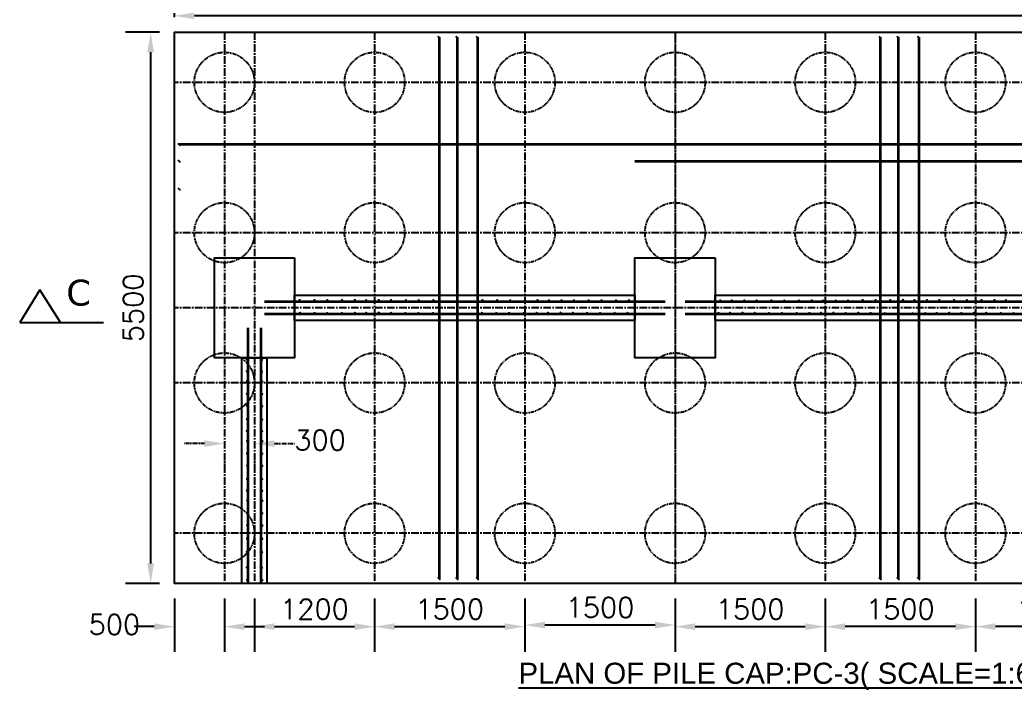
# Model space of a CAD drawing. Header units: millimetres. Extents: x 6239764 to 13047540, y 367704 to 979893.
# Drawn here: x 6505281 to 6515219, y 394492 to 401180 of the extents above; entities that cross this region are included whole.
import ezdxf

# ---------------------------------------------------------------- set-up
doc = ezdxf.new("R2010")
doc.units = ezdxf.units.MM
doc.header["$LTSCALE"] = 300
for name, pattern in [('CENTERX2', [4, 2.5, -0.5, 0.5, -0.5]), ('G', [2, 1.25, -0.25, 0.25, -0.25]), ('K', [2.5, 1.25, -0.25, 0.25, -0.25, 0.25, -0.25])]:
    doc.linetypes.add(name, pattern=pattern)
for name, color, linetype in [('05', 1, 'G'), ('07', 6, 'K'), ('BOU', 12, 'Continuous'), ('DIM', 4, 'Continuous'), ('TEXT', 7, 'Continuous')]:
    doc.layers.add(name, color=color, linetype=linetype)
doc.layers.add('ROD', color=10, linetype='Continuous', lineweight=35)
doc.styles.add('1-100', font='romans.shx', dxfattribs={"height": 200})
doc.styles.add('1-37.5', font='arial.ttf')
doc.styles.add('ver', font='verdana.ttf')
doc.dimstyles.new('1-100', dxfattribs={"dimtxt": 210, "dimasz": 200, "dimexe": 250, "dimexo": 150, "dimgap": 75, "dimtad": 1, "dimdec": 0, "dimzin": 3, "dimdsep": 46, "dimtxsty": '1-100', "dimcen": 0.09, "dimclrd": 161, "dimclre": 161, "dimclrt": 161, "dimadec": 0, "dimazin": 0, "dimtfac": 1, "dimtdec": 0, "dimtofl": 0, "dimtmove": 2, "dimatfit": 3, "dimfxl": 1, "dimtolj": 1, "dimtzin": 0, "dimarcsym": 0})

# ---------------------------------------------------------------- blocks, each defined once
blk = doc.blocks.new('*D777')
at = {"layer": '07', "color": 161, "lineweight": -2, "ltscale": 0.1, "transparency": 16777216}
for p, q in [((6507123, 396952.2), (6506923, 396952.2)), ((6507823, 396952.2), (6508023, 396952.2)), ((6507323, 396822.8), (6507323, 396702.2)), ((6507623, 396822.8), (6507623, 396702.2))]:
    blk.add_line(p, q, dxfattribs=at)
at = {"layer": '07', "color": 161, "ltscale": 0.1, "transparency": 16777216}
for points in [[(6507123, 396985.5), (6507123, 396918.9), (6507323, 396952.2)], [(6507823, 396985.5), (6507823, 396918.9), (6507623, 396952.2)]]:
    blk.add_solid(points, dxfattribs=at)
at = {"layer": 'Defpoints', "color": 0, "ltscale": 0.1, "transparency": 16777216}
for p in [(6507323, 396972.8), (6507623, 396972.8), (6507623, 396952.2)]:
    blk.add_point(p, dxfattribs=at)
at = {"layer": '07', "color": 161, "ltscale": 0.1, "transparency": 16777216, "insert": (6508278.3, 396987.2), "char_height": 200, "attachment_point": 5, "style": '1-100'}
blk.add_mtext('\\A1;300', dxfattribs=at)
blk = doc.blocks.new('*D779')
at = {"layer": '07', "color": 161, "linetype": 'Continuous', "lineweight": -2, "ltscale": 0.1, "transparency": 16777216}
for p, q in [((6506823, 395406.8), (6506823, 394875.3)), ((6507323, 395406.8), (6507323, 394875.3)), ((6506623, 395125.3), (6506423, 395125.3)), ((6507523, 395125.3), (6507723, 395125.3))]:
    blk.add_line(p, q, dxfattribs=at)
at = {"layer": '07', "color": 161, "linetype": 'Continuous', "ltscale": 0.1, "transparency": 16777216}
for points in [[(6506623, 395158.6), (6506623, 395092), (6506823, 395125.3)], [(6507523, 395158.6), (6507523, 395092), (6507323, 395125.3)]]:
    blk.add_solid(points, dxfattribs=at)
at = {"layer": 'Defpoints', "color": 0, "linetype": 'Continuous', "ltscale": 0.1, "transparency": 16777216}
for p in [(6506823, 395556.8), (6507323, 395556.8), (6507323, 395125.3)]:
    blk.add_point(p, dxfattribs=at)
at = {"layer": '07', "color": 161, "linetype": 'Continuous', "ltscale": 0.1, "transparency": 16777216, "insert": (6506223.9, 395146.4), "char_height": 200, "attachment_point": 5, "style": '1-100'}
blk.add_mtext('\\A1;500', dxfattribs=at)
blk = doc.blocks.new('*D780')
at = {"layer": '07', "color": 161, "linetype": 'Continuous', "lineweight": -2, "ltscale": 0.1, "transparency": 16777216}
for p, q in [((6507623, 395406.8), (6507623, 394875.3)), ((6508823, 395406.8), (6508823, 394875.3)), ((6507823, 395125.3), (6508623, 395125.3))]:
    blk.add_line(p, q, dxfattribs=at)
at = {"layer": '07', "color": 161, "linetype": 'Continuous', "ltscale": 0.1, "transparency": 16777216}
for points in [[(6507823, 395158.6), (6507823, 395092), (6507623, 395125.3)], [(6508623, 395158.6), (6508623, 395092), (6508823, 395125.3)]]:
    blk.add_solid(points, dxfattribs=at)
at = {"layer": 'Defpoints', "color": 0, "linetype": 'Continuous', "ltscale": 0.1, "transparency": 16777216}
for p in [(6507623, 395556.8), (6508823, 395556.8), (6508823, 395125.3)]:
    blk.add_point(p, dxfattribs=at)
at = {"layer": '07', "color": 161, "linetype": 'Continuous', "ltscale": 0.1, "transparency": 16777216, "insert": (6508223, 395300.3), "char_height": 200, "attachment_point": 5, "style": '1-100'}
blk.add_mtext('\\A1;1200', dxfattribs=at)
blk = doc.blocks.new('*D781')
at = {"layer": '07', "color": 161, "linetype": 'Continuous', "lineweight": -2, "ltscale": 0.1, "transparency": 16777216}
for p, q in [((6508823, 395406.8), (6508823, 394875.3)), ((6510323, 395406.8), (6510323, 394875.3)), ((6509023, 395125.3), (6510123, 395125.3))]:
    blk.add_line(p, q, dxfattribs=at)
at = {"layer": '07', "color": 161, "linetype": 'Continuous', "ltscale": 0.1, "transparency": 16777216}
for points in [[(6509023, 395158.6), (6509023, 395092), (6508823, 395125.3)], [(6510123, 395158.6), (6510123, 395092), (6510323, 395125.3)]]:
    blk.add_solid(points, dxfattribs=at)
at = {"layer": 'Defpoints', "color": 0, "linetype": 'Continuous', "ltscale": 0.1, "transparency": 16777216}
for p in [(6508823, 395556.8), (6510323, 395556.8), (6510323, 395125.3)]:
    blk.add_point(p, dxfattribs=at)
at = {"layer": '07', "color": 161, "linetype": 'Continuous', "ltscale": 0.1, "transparency": 16777216, "insert": (6509573, 395300.3), "char_height": 200, "attachment_point": 5, "style": '1-100'}
blk.add_mtext('\\A1;1500', dxfattribs=at)
blk = doc.blocks.new('*D782')
at = {"layer": '07', "color": 161, "linetype": 'Continuous', "lineweight": -2, "ltscale": 0.1, "transparency": 16777216}
for p, q in [((6511823, 395406.8), (6511823, 394875.3)), ((6513323, 395406.8), (6513323, 394875.3)), ((6512023, 395125.3), (6513123, 395125.3))]:
    blk.add_line(p, q, dxfattribs=at)
at = {"layer": '07', "color": 161, "linetype": 'Continuous', "ltscale": 0.1, "transparency": 16777216}
for points in [[(6512023, 395158.6), (6512023, 395092), (6511823, 395125.3)], [(6513123, 395158.6), (6513123, 395092), (6513323, 395125.3)]]:
    blk.add_solid(points, dxfattribs=at)
at = {"layer": 'Defpoints', "color": 0, "linetype": 'Continuous', "ltscale": 0.1, "transparency": 16777216}
for p in [(6511823, 395556.8), (6513323, 395556.8), (6513323, 395125.3)]:
    blk.add_point(p, dxfattribs=at)
at = {"layer": '07', "color": 161, "linetype": 'Continuous', "ltscale": 0.1, "transparency": 16777216, "insert": (6512573, 395300.3), "char_height": 200, "attachment_point": 5, "style": '1-100'}
blk.add_mtext('\\A1;1500', dxfattribs=at)
blk = doc.blocks.new('*D783')
at = {"layer": '07', "color": 161, "linetype": 'Continuous', "lineweight": -2, "ltscale": 0.1, "transparency": 16777216}
for p, q in [((6513323, 395406.8), (6513323, 394875.3)), ((6514823, 395406.8), (6514823, 394875.3)), ((6514623, 395125.3), (6513523, 395125.3))]:
    blk.add_line(p, q, dxfattribs=at)
at = {"layer": '07', "color": 161, "linetype": 'Continuous', "ltscale": 0.1, "transparency": 16777216}
for points in [[(6513523, 395158.6), (6513523, 395092), (6513323, 395125.3)], [(6514623, 395158.6), (6514623, 395092), (6514823, 395125.3)]]:
    blk.add_solid(points, dxfattribs=at)
at = {"layer": 'Defpoints', "color": 0, "linetype": 'Continuous', "ltscale": 0.1, "transparency": 16777216}
for p in [(6513323, 395556.8), (6514823, 395556.8), (6513323, 395125.3)]:
    blk.add_point(p, dxfattribs=at)
at = {"layer": '07', "color": 161, "linetype": 'Continuous', "ltscale": 0.1, "transparency": 16777216, "insert": (6514073, 395300.3), "char_height": 200, "attachment_point": 5, "style": '1-100'}
blk.add_mtext('\\A1;1500', dxfattribs=at)
blk = doc.blocks.new('*D784')
at = {"layer": '07', "color": 161, "linetype": 'Continuous', "lineweight": -2, "ltscale": 0.1, "transparency": 16777216}
for p, q in [((6514823, 395406.8), (6514823, 394875.3)), ((6516323, 395406.8), (6516323, 394875.3)), ((6516123, 395125.3), (6515023, 395125.3))]:
    blk.add_line(p, q, dxfattribs=at)
at = {"layer": '07', "color": 161, "linetype": 'Continuous', "ltscale": 0.1, "transparency": 16777216}
for points in [[(6515023, 395158.6), (6515023, 395092), (6514823, 395125.3)], [(6516123, 395158.6), (6516123, 395092), (6516323, 395125.3)]]:
    blk.add_solid(points, dxfattribs=at)
at = {"layer": 'Defpoints', "color": 0, "linetype": 'Continuous', "ltscale": 0.1, "transparency": 16777216}
for p in [(6514823, 395556.8), (6516323, 395556.8), (6514823, 395125.3)]:
    blk.add_point(p, dxfattribs=at)
at = {"layer": '07', "color": 161, "linetype": 'Continuous', "ltscale": 0.1, "transparency": 16777216, "insert": (6515573, 395300.3), "char_height": 200, "attachment_point": 5, "style": '1-100'}
blk.add_mtext('\\A1;1500', dxfattribs=at)
blk = doc.blocks.new('*D791')
at = {"layer": '07', "color": 161, "linetype": 'Continuous', "lineweight": -2, "ltscale": 0.1, "transparency": 16777216}
for p, q in [((6510323, 395406.8), (6510323, 394891.1)), ((6511823, 395406.8), (6511823, 394891.1)), ((6511623, 395141.1), (6510523, 395141.1))]:
    blk.add_line(p, q, dxfattribs=at)
at = {"layer": '07', "color": 161, "linetype": 'Continuous', "ltscale": 0.1, "transparency": 16777216}
for points in [[(6510523, 395174.4), (6510523, 395107.7), (6510323, 395141.1)], [(6511623, 395174.4), (6511623, 395107.7), (6511823, 395141.1)]]:
    blk.add_solid(points, dxfattribs=at)
at = {"layer": 'Defpoints', "color": 0, "linetype": 'Continuous', "ltscale": 0.1, "transparency": 16777216}
for p in [(6510323, 395556.8), (6511823, 395556.8), (6510323, 395141.1)]:
    blk.add_point(p, dxfattribs=at)
at = {"layer": '07', "color": 161, "linetype": 'Continuous', "ltscale": 0.1, "transparency": 16777216, "insert": (6511073, 395316.1), "char_height": 200, "attachment_point": 5, "style": '1-100'}
blk.add_mtext('\\A1;1500', dxfattribs=at)
blk = doc.blocks.new('*D806')
at = {"layer": '07', "color": 161, "linetype": 'Continuous', "lineweight": -2, "ltscale": 0.1, "transparency": 16777216}
for p, q in [((6506823, 401206.8), (6506823, 401470.3)), ((6525823, 401206.8), (6525823, 401470.3)), ((6525623, 401220.3), (6507023, 401220.3))]:
    blk.add_line(p, q, dxfattribs=at)
at = {"layer": '07', "color": 161, "linetype": 'Continuous', "ltscale": 0.1, "transparency": 16777216}
for points in [[(6507023, 401253.6), (6507023, 401187), (6506823, 401220.3)], [(6525623, 401253.6), (6525623, 401187), (6525823, 401220.3)]]:
    blk.add_solid(points, dxfattribs=at)
at = {"layer": 'Defpoints', "color": 0, "linetype": 'Continuous', "ltscale": 0.1, "transparency": 16777216}
for p in [(6506823, 401220.3), (6506823, 401056.8), (6525823, 401056.8)]:
    blk.add_point(p, dxfattribs=at)
at = {"layer": '07', "color": 161, "linetype": 'Continuous', "ltscale": 0.1, "transparency": 16777216, "insert": (6516323, 401395.3), "char_height": 200, "attachment_point": 5, "style": '1-100'}
blk.add_mtext('\\A1;19000', dxfattribs=at)
blk = doc.blocks.new('*D807')
at = {"layer": '07', "color": 161, "linetype": 'Continuous', "lineweight": -2, "ltscale": 0.1, "transparency": 16777216}
for p, q in [((6506673, 401056.8), (6506336.1, 401056.8)), ((6506586.1, 400856.8), (6506586.1, 395756.8)), ((6506673, 395556.8), (6506336.1, 395556.8))]:
    blk.add_line(p, q, dxfattribs=at)
at = {"layer": '07', "color": 161, "linetype": 'Continuous', "ltscale": 0.1, "transparency": 16777216}
for points in [[(6506552.8, 400856.8), (6506619.4, 400856.8), (6506586.1, 401056.8)], [(6506552.8, 395756.8), (6506619.4, 395756.8), (6506586.1, 395556.8)]]:
    blk.add_solid(points, dxfattribs=at)
at = {"layer": 'Defpoints', "color": 0, "linetype": 'Continuous', "ltscale": 0.1, "transparency": 16777216}
for p in [(6506823, 401056.8), (6506586.1, 395556.8), (6506823, 395556.8)]:
    blk.add_point(p, dxfattribs=at)
at = {"layer": '07', "color": 161, "linetype": 'Continuous', "ltscale": 0.1, "transparency": 16777216, "insert": (6506411.1, 398306.8), "char_height": 200, "attachment_point": 5, "rotation": 90, "style": '1-100'}
blk.add_mtext('\\A1;5500', dxfattribs=at)

msp = doc.modelspace()

# ---------------------------------------------------------------- hatches: boundary and pattern name
at = {"layer": 'ROD'}
h = msp.add_hatch(dxfattribs=at)
h.set_pattern_fill('ANSI31', color=256)
h.set_pattern_definition([(45, (6342613.36257, 707407.50209), (-0.08838834765, 0.08838834765), [])])
h.paths.add_polyline_path([(6509473.6, 401006.1, 1), (6509460.9, 401006.1, 1)])
h = msp.add_hatch(dxfattribs=at)
h.set_pattern_fill('ANSI31', color=256)
h.set_pattern_definition([(45, (6342792.43154, 707407.50209), (-0.08838834765, 0.08838834765), [])])
h.paths.add_polyline_path([(6509652.7, 401006.1, 1), (6509640, 401006.1, 1)])
h = msp.add_hatch(dxfattribs=at)
h.set_pattern_fill('ANSI31', color=256)
h.set_pattern_definition([(45, (6342997.07073, 707407.50209), (-0.08838834765, 0.08838834765), [])])
h.paths.add_polyline_path([(6509857.3, 401006.1, 1), (6509844.7, 401006.1, 1)])
h = msp.add_hatch(dxfattribs=at)
h.set_pattern_fill('ANSI31', color=256)
h.set_pattern_definition([(45, (6347018.79682, 707407.50209), (-0.08838834765, 0.08838834765), [])])
h.paths.add_polyline_path([(6513879.1, 401006.1, 1), (6513866.4, 401006.1, 1)])
h = msp.add_hatch(dxfattribs=at)
h.set_pattern_fill('ANSI31', color=256)
h.set_pattern_definition([(45, (6347197.86579, 707407.50209), (-0.08838834765, 0.08838834765), [])])
h.paths.add_polyline_path([(6514058.1, 401006.1, 1), (6514045.5, 401006.1, 1)])
h = msp.add_hatch(dxfattribs=at)
h.set_pattern_fill('ANSI31', color=256)
h.set_pattern_definition([(45, (6347402.50498, 707407.50209), (-0.08838834765, 0.08838834765), [])])
h.paths.add_polyline_path([(6514262.8, 401006.1, 1), (6514250.1, 401006.1, 1)])
h = msp.add_hatch(dxfattribs=at)
h.set_pattern_fill('ANSI31', color=256)
h.set_pattern_definition([(45, (6340018.84384, 706339.08166), (-0.08838834765, 0.08838834765), [])])
h.paths.add_polyline_path([(6506879.1, 399937.7, 1), (6506866.4, 399937.7, 1)])
h = msp.add_hatch(dxfattribs=at)
h.set_pattern_fill('ANSI31', color=256)
h.set_pattern_definition([(45, (6340018.84384, 706172.10396), (-0.08838834765, 0.08838834765), [])])
h.paths.add_polyline_path([(6506879.1, 399770.7, 1), (6506866.4, 399770.7, 1)])
h = msp.add_hatch(dxfattribs=at)
h.set_pattern_fill('ANSI31', color=256)
h.set_pattern_definition([(45, (6340018.84384, 705893.98113), (-0.08838834765, 0.08838834765), [])])
h.paths.add_polyline_path([(6506879.1, 399492.6, 1), (6506866.4, 399492.6, 1)])
h = msp.add_hatch(dxfattribs=at)
h.set_pattern_fill('ANSI31', color=256)
h.set_pattern_definition([(45, (6342613.36257, 702007.50209), (-0.08838834765, 0.08838834765), [])])
h.paths.add_polyline_path([(6509473.6, 395606.1, 1), (6509460.9, 395606.1, 1)])
h = msp.add_hatch(dxfattribs=at)
h.set_pattern_fill('ANSI31', color=256)
h.set_pattern_definition([(45, (6342792.43154, 702007.50209), (-0.08838834765, 0.08838834765), [])])
h.paths.add_polyline_path([(6509652.7, 395606.1, 1), (6509640, 395606.1, 1)])
h = msp.add_hatch(dxfattribs=at)
h.set_pattern_fill('ANSI31', color=256)
h.set_pattern_definition([(45, (6342997.07073, 702007.50209), (-0.08838834765, 0.08838834765), [])])
h.paths.add_polyline_path([(6509857.3, 395606.1, 1), (6509844.7, 395606.1, 1)])
h = msp.add_hatch(dxfattribs=at)
h.set_pattern_fill('ANSI31', color=256)
h.set_pattern_definition([(45, (6347018.79682, 702007.50209), (-0.08838834765, 0.08838834765), [])])
h.paths.add_polyline_path([(6513879.1, 395606.1, 1), (6513866.4, 395606.1, 1)])
h = msp.add_hatch(dxfattribs=at)
h.set_pattern_fill('ANSI31', color=256)
h.set_pattern_definition([(45, (6347197.86579, 702007.50209), (-0.08838834765, 0.08838834765), [])])
h.paths.add_polyline_path([(6514058.1, 395606.1, 1), (6514045.5, 395606.1, 1)])
h = msp.add_hatch(dxfattribs=at)
h.set_pattern_fill('ANSI31', color=256)
h.set_pattern_definition([(45, (6347402.50498, 702007.50209), (-0.08838834765, 0.08838834765), [])])
h.paths.add_polyline_path([(6514262.8, 395606.1, 1), (6514250.1, 395606.1, 1)])

# ---------------------------------------------------------------- linework, layer by layer
at = {"color": 8, "linetype": 'CENTERX2', "ltscale": 0.1}
for p, q in [((6507323, 401056.8, 0), (6507323, 395556.8, 0)), ((6507623, 401056.8, 0), (6507623, 395556.8, 0)), ((6508823, 401056.8, 0), (6508823, 395556.8, 0)), ((6510323, 401056.8, 0), (6510323, 395556.8, 0)), ((6511823, 401056.8, 0), (6511823, 395556.8, 0)), ((6513323, 401056.8, 0), (6513323, 395556.8, 0)), ((6514823, 401056.8, 0), (6514823, 395556.8, 0)), ((6525823, 400556.8, 0), (6506823, 400556.8, 0)), ((6525823, 399056.8, 0), (6506823, 399056.8, 0)), ((6525823, 398306.8, 0), (6506823, 398306.8, 0)), ((6525823, 397556.8, 0), (6506823, 397556.8, 0)), ((6525823, 396056.8, 0), (6506823, 396056.8, 0))]:
    msp.add_line(p, q, dxfattribs=at)
at = {"color": 141, "ltscale": 0.1}
for p, q in [((6508023, 398806.8, 0), (6508023, 397806.8, 0)), ((6512223, 398806.8, 0), (6512223, 397806.8, 0)), ((6508023, 397806.8, 0), (6507223, 397806.8, 0)), ((6512223, 397806.8, 0), (6511423, 397806.8, 0))]:
    msp.add_line(p, q, dxfattribs=at)
at = {"color": 6, "ltscale": 0.1, "elevation": 0}
for points in [[(6508023, 398431.8), (6511423, 398431.8), (6511423, 398181.8), (6508023, 398181.8)], [(6512223, 398431.8), (6515623, 398431.8), (6515623, 398181.8), (6512223, 398181.8)], [(6507498, 397806.8), (6507748, 397806.8), (6507748, 395556.8), (6507498, 395556.8)]]:
    msp.add_lwpolyline(points, close=True, dxfattribs=at)
at = {"color": 1, "ltscale": 0.1, "const_width": 12}
for points in [[(6508067.8, 398383.9, 1), (6508079.8, 398383.9, 1)], [(6508215.8, 398383.9, 1), (6508227.8, 398383.9, 1)], [(6508344.6, 398383, 1), (6508356.6, 398383, 1)], [(6508490.8, 398383, 1), (6508502.8, 398383, 1)], [(6508732.6, 398383, 1), (6508744.6, 398383, 1)], [(6508858.2, 398383, 1), (6508870.2, 398383, 1)], [(6508980.5, 398383, 1), (6508992.5, 398383, 1)], [(6509128.4, 398383, 1), (6509140.4, 398383, 1)], [(6509257.2, 398382.1, 1), (6509269.2, 398382.1, 1)], [(6509403.4, 398382.1, 1), (6509415.4, 398382.1, 1)], [(6509893.1, 398382.1, 1), (6509905.1, 398382.1, 1)], [(6510041.1, 398382.1, 1), (6510053.1, 398382.1, 1)], [(6510169.9, 398381.2, 1), (6510181.9, 398381.2, 1)], [(6510316.1, 398381.2, 1), (6510328.1, 398381.2, 1)], [(6510557.9, 398381.2, 1), (6510569.9, 398381.2, 1)], [(6510683.6, 398381.2, 1), (6510695.6, 398381.2, 1)], [(6510805.8, 398381.2, 1), (6510817.8, 398381.2, 1)], [(6510953.8, 398381.2, 1), (6510965.8, 398381.2, 1)], [(6511082.5, 398380.3, 1), (6511094.5, 398380.3, 1)], [(6511228.7, 398380.3, 1), (6511240.7, 398380.3, 1)], [(6512383.2, 398379.3, 1), (6512395.2, 398379.3, 1)], [(6512508.9, 398379.3, 1), (6512520.9, 398379.3, 1)], [(6512631.1, 398379.3, 1), (6512643.1, 398379.3, 1)], [(6512779.1, 398379.3, 1), (6512791.1, 398379.3, 1)], [(6512907.9, 398378.4, 1), (6512919.9, 398378.4, 1)], [(6513054.1, 398378.4, 1), (6513066.1, 398378.4, 1)], [(6513295.9, 398378.4, 1), (6513307.9, 398378.4, 1)], [(6513421.5, 398378.4, 1), (6513433.5, 398378.4, 1)], [(6513543.8, 398378.4, 1), (6513555.8, 398378.4, 1)], [(6513690.5, 398384.3, 1), (6513702.5, 398384.3, 1)], [(6513819.3, 398383.4, 1), (6513831.3, 398383.4, 1)], [(6513965.5, 398383.4, 1), (6513977.5, 398383.4, 1)], [(6514207.3, 398383.4, 1), (6514219.3, 398383.4, 1)], [(6514333, 398383.4, 1), (6514345, 398383.4, 1)], [(6514455.2, 398383.4, 1), (6514467.2, 398383.4, 1)], [(6514603.2, 398383.4, 1), (6514615.2, 398383.4, 1)], [(6514732, 398382.4, 1), (6514744, 398382.4, 1)], [(6514878.1, 398382.4, 1), (6514890.1, 398382.4, 1)], [(6515119.9, 398382.4, 1), (6515131.9, 398382.4, 1)], [(6508215.8, 398254.8, 1), (6508227.8, 398254.8, 1)], [(6508344.6, 398253.9, 1), (6508356.6, 398253.9, 1)], [(6508490.8, 398253.9, 1), (6508502.8, 398253.9, 1)], [(6508732.6, 398256.5, 1), (6508744.6, 398256.5, 1)], [(6508858.2, 398258.3, 1), (6508870.2, 398258.3, 1)], [(6508980.5, 398255.6, 1), (6508992.5, 398255.6, 1)], [(6510031.9, 398254.8, 1), (6510043.9, 398254.8, 1)], [(6510160.7, 398253.9, 1), (6510172.7, 398253.9, 1)], [(6510306.9, 398253.9, 1), (6510318.9, 398253.9, 1)], [(6510548.7, 398256.5, 1), (6510560.7, 398256.5, 1)], [(6510674.4, 398258.3, 1), (6510686.4, 398258.3, 1)], [(6510796.6, 398255.6, 1), (6510808.6, 398255.6, 1)], [(6510940, 398254.8, 1), (6510952, 398254.8, 1)], [(6511068.8, 398253.9, 1), (6511080.8, 398253.9, 1)], [(6511215, 398253.9, 1), (6511227, 398253.9, 1)], [(6512251, 398255, 1), (6512263, 398255, 1)], [(6507540.5, 397791.4, 1), (6507552.5, 397791.4, 1)], [(6507692, 397786.9, 1), (6507704, 397786.9, 1)], [(6507541, 397673.2, 1), (6507553, 397673.2, 1)], [(6507691.5, 397670.3, 1), (6507703.5, 397670.3, 1)], [(6507543.3, 397574.5, 1), (6507555.3, 397574.5, 1)], [(6507693.8, 397571.7, 1), (6507705.8, 397571.7, 1)], [(6507542.2, 397449.5, 1), (6507554.2, 397449.5, 1)], [(6507692.7, 397446.6, 1), (6507704.7, 397446.6, 1)], [(6507543.6, 397327, 1), (6507555.6, 397327, 1)], [(6507694.1, 397324.1, 1), (6507706.1, 397324.1, 1)], [(6507542.2, 397194.8, 1), (6507554.2, 397194.8, 1)], [(6507692.7, 397191.9, 1), (6507704.7, 397191.9, 1)], [(6507541.7, 397078.1, 1), (6507553.7, 397078.1, 1)], [(6507692.2, 397075.3, 1), (6507704.2, 397075.3, 1)], [(6507544.1, 396979.5, 1), (6507556.1, 396979.5, 1)], [(6507694.6, 396976.6, 1), (6507706.6, 396976.6, 1)], [(6507542.9, 396854.4, 1), (6507554.9, 396854.4, 1)], [(6507693.4, 396851.6, 1), (6507705.4, 396851.6, 1)], [(6507544.3, 396731.9, 1), (6507556.3, 396731.9, 1)], [(6507694.8, 396729.1, 1), (6507706.8, 396729.1, 1)], [(6507542.9, 396599.7, 1), (6507554.9, 396599.7, 1)], [(6507693.4, 396596.9, 1), (6507705.4, 396596.9, 1)], [(6507542.4, 396483.1, 1), (6507554.4, 396483.1, 1)], [(6507692.9, 396480.3, 1), (6507704.9, 396480.3, 1)], [(6507544.8, 396384.5, 1), (6507556.8, 396384.5, 1)], [(6507695.3, 396381.6, 1), (6507707.3, 396381.6, 1)], [(6507543.6, 396259.4, 1), (6507555.6, 396259.4, 1)], [(6507694.1, 396256.5, 1), (6507706.1, 396256.5, 1)], [(6507545, 396136.9, 1), (6507557, 396136.9, 1)], [(6507695.5, 396134.1, 1), (6507707.5, 396134.1, 1)], [(6507543.7, 396004.7, 1), (6507555.7, 396004.7, 1)], [(6507694.2, 396001.8, 1), (6507706.2, 396001.8, 1)], [(6507541.5, 395871.4, 1), (6507553.5, 395871.4, 1)], [(6507692, 395868.5, 1), (6507704, 395868.5, 1)], [(6507540.9, 395715.9, 1), (6507552.9, 395715.9, 1)], [(6507691.4, 395713, 1), (6507703.4, 395713, 1)]]:
    msp.add_lwpolyline(points, format="xyb", close=True, dxfattribs=at)
at = {"color": 1, "ltscale": 0.1, "const_width": 12, "elevation": 0}
for points in [[(6508618.7, 398384.6, 1), (6508630.7, 398384.6, 1)], [(6510444, 398382.8, 1), (6510456, 398382.8, 1)], [(6511356.7, 398381.8, 1), (6511368.7, 398381.8, 1)], [(6512269.4, 398380.9, 1), (6512281.4, 398380.9, 1)], [(6513182, 398380, 1), (6513194, 398380, 1)], [(6514093.4, 398384.9, 1), (6514105.4, 398384.9, 1)], [(6515006.1, 398384, 1), (6515018.1, 398384, 1)], [(6508072.4, 398256, 1), (6508084.4, 398256, 1)], [(6508618.7, 398255.4, 1), (6508630.7, 398255.4, 1)], [(6509123.8, 398254.4, 1), (6509135.8, 398254.4, 1)], [(6509252.6, 398253.4, 1), (6509264.6, 398253.4, 1)], [(6509398.8, 398253.4, 1), (6509410.8, 398253.4, 1)], [(6509888.5, 398255.2, 1), (6509900.5, 398255.2, 1)], [(6510434.9, 398255.4, 1), (6510446.9, 398255.4, 1)], [(6511342.9, 398255.4, 1), (6511354.9, 398255.4, 1)], [(6512364.8, 398256.1, 1), (6512376.8, 398256.1, 1)], [(6512490.5, 398257.9, 1), (6512502.5, 398257.9, 1)], [(6512612.7, 398255.2, 1), (6512624.7, 398255.2, 1)], [(6512756.1, 398253.9, 1), (6512768.1, 398253.9, 1)], [(6512884.9, 398253, 1), (6512896.9, 398253, 1)], [(6513031.1, 398253, 1), (6513043.1, 398253, 1)], [(6513159.1, 398254.6, 1), (6513171.1, 398254.6, 1)], [(6513272.9, 398255.7, 1), (6513284.9, 398255.7, 1)], [(6513398.6, 398257.4, 1), (6513410.6, 398257.4, 1)], [(6513520.8, 398254.8, 1), (6513532.8, 398254.8, 1)], [(6513646.5, 398256.5, 1), (6513658.5, 398256.5, 1)], [(6513768.7, 398253.8, 1), (6513780.7, 398253.8, 1)], [(6513912.1, 398252.6, 1), (6513924.1, 398252.6, 1)], [(6514040.9, 398251.7, 1), (6514052.9, 398251.7, 1)], [(6514187.1, 398251.7, 1), (6514199.1, 398251.7, 1)], [(6514315, 398253.3, 1), (6514327, 398253.3, 1)], [(6514428.9, 398254.4, 1), (6514440.9, 398254.4, 1)], [(6514554.6, 398256.1, 1), (6514566.6, 398256.1, 1)], [(6514676.8, 398253.4, 1), (6514688.8, 398253.4, 1)], [(6514802.5, 398257.9, 1), (6514814.5, 398257.9, 1)], [(6514924.7, 398255.2, 1), (6514936.7, 398255.2, 1)], [(6515068.1, 398253.9, 1), (6515080.1, 398253.9, 1)], [(6515196.9, 398253, 1), (6515208.9, 398253, 1)], [(6507543.7, 395591.8, 1), (6507555.7, 395591.8, 1)], [(6507694.2, 395588.9, 1), (6507706.2, 395588.9, 1)]]:
    msp.add_lwpolyline(points, format="xyb", close=True, dxfattribs=at)
at = {"layer": '05', "linetype": 'Continuous', "ltscale": 0.1, "elevation": 0}
for points in [[(6508023, 398806.8), (6508023, 397806.8), (6507223, 397806.8), (6507223, 398806.8)], [(6512223, 398806.8), (6512223, 397806.8), (6511423, 397806.8), (6511423, 398806.8)]]:
    msp.add_lwpolyline(points, close=True, dxfattribs=at)
at = {"layer": '05', "ltscale": 0.1, "elevation": 0}
for points in [[(6508023, 398806.8), (6508023, 397806.8), (6507223, 397806.8), (6507223, 398806.8)], [(6512223, 398806.8), (6512223, 397806.8), (6511423, 397806.8), (6511423, 398806.8)]]:
    msp.add_lwpolyline(points, close=True, dxfattribs=at)
at = {"layer": '07', "color": 6, "ltscale": 0.1}
msp.add_line((6511823, 401056.8, 0), (6511823, 395556.8, 0), dxfattribs=at)
at = {"layer": '07', "color": 22, "ltscale": 0.1}
for centre in [(6507323, 400556.8, 0), (6508823, 400556.8, 0), (6510323, 400556.8, 0), (6511823, 400556.8, 0), (6513323, 400556.8, 0), (6514823, 400556.8, 0), (6507323, 399056.8, 0), (6508823, 399056.8, 0), (6510323, 399056.8, 0), (6511823, 399056.8, 0), (6513323, 399056.8, 0), (6514823, 399056.8, 0), (6507323, 397556.8, 0), (6508823, 397556.8, 0), (6510323, 397556.8, 0), (6511823, 397556.8, 0), (6513323, 397556.8, 0), (6514823, 397556.8, 0), (6507323, 396056.8, 0), (6508823, 396056.8, 0), (6510323, 396056.8, 0), (6511823, 396056.8, 0), (6513323, 396056.8, 0), (6514823, 396056.8, 0)]:
    msp.add_circle(centre, 300, dxfattribs=at)
at = {"layer": 'BOU', "color": 141, "ltscale": 0.1, "elevation": 0}
msp.add_lwpolyline([(6525823, 401056.8), (6525823, 395556.8), (6506823, 395556.8), (6506823, 401056.8)], close=True, dxfattribs=at)
at = {"layer": 'DIM', "ltscale": 3}
for p, q in [((6505481.1, 398484.8, 0), (6505280.6, 398159.8, 0)), ((6505685, 398159.8, 0), (6505481.1, 398484.8, 0)), ((6505280.6, 398159.8, 0), (6506114.9, 398159.8, 0))]:
    msp.add_line(p, q, dxfattribs=at)
at = {"layer": 'ROD'}
for p, q in [((6509467.6, 401006.8, 0), (6509467.6, 395606.8, 0)), ((6509646.6, 401006.8, 0), (6509646.6, 395606.8, 0)), ((6509851.3, 401006.8, 0), (6509851.3, 395606.8, 0)), ((6513873, 401006.8, 0), (6513873, 395606.8, 0)), ((6514052.1, 401006.8, 0), (6514052.1, 395606.8, 0)), ((6514256.7, 401006.8, 0), (6514256.7, 395606.8, 0)), ((6506873, 399938.4, 0), (6525773, 399938.4, 0)), ((6511423, 399771.4, 0), (6520623, 399771.4, 0))]:
    msp.add_line(p, q, dxfattribs=at)
at = {"layer": 'ROD', "elevation": 0}
for points in [[(6507723, 398369.8), (6511723, 398369.8)], [(6511923, 398369.8), (6515923, 398369.8)], [(6511723, 398243.8), (6507723, 398243.8)], [(6515923, 398243.8), (6511923, 398243.8)], [(6507560, 395556.8), (6507560, 398106.8)], [(6507686, 398106.8), (6507686, 395556.8)]]:
    msp.add_lwpolyline(points, dxfattribs=at)

# ---------------------------------------------------------------- texts
at = {"lineweight": 25, "style": 'ver'}
msp.add_text('C', height=258.5, dxfattribs=at).set_placement((6505743, 398329.2, 0))
at = {"layer": 'TEXT', "linetype": 'Continuous', "ltscale": 0.5, "insert": (6510178.2, 394765.5, 0), "char_height": 210, "attachment_point": 1, "style": '1-37.5'}
msp.add_mtext('{\\L PLAN OF PILE CAP:PC-3( SCALE=1:60)}', dxfattribs=at)

# ---------------------------------------------------------------- dimensions: what is measured, and where the dimension line sits
at = {"layer": '07', "color": 6, "linetype": 'Continuous', "ltscale": 0.1}
for base, p1, p2, picture, middle in [((6506823, 401220.3, 0), (6525823, 401056.8, 0), (6506823, 401056.8, 0), '*D806', (6516323, 401395.3, 0)), ((6508823, 395125.3, 0), (6507623, 395556.8, 0), (6508823, 395556.8, 0), '*D780', (6508223, 395300.3, 0)), ((6510323, 395125.3, 0), (6508823, 395556.8, 0), (6510323, 395556.8, 0), '*D781', (6509573, 395300.3, 0)), ((6510323, 395141.1, 0), (6511823, 395556.8, 0), (6510323, 395556.8, 0), '*D791', (6511073, 395316.1, 0)), ((6513323, 395125.3, 0), (6511823, 395556.8, 0), (6513323, 395556.8, 0), '*D782', (6512573, 395300.3, 0)), ((6513323, 395125.3, 0), (6514823, 395556.8, 0), (6513323, 395556.8, 0), '*D783', (6514073, 395300.3, 0)), ((6514823, 395125.3, 0), (6516323, 395556.8, 0), (6514823, 395556.8, 0), '*D784', (6515573, 395300.3, 0))]:
    dim = msp.add_linear_dim(base=base, p1=p1, p2=p2, dimstyle='1-100', dxfattribs=at)
    dim.commit()
    dim.dimension.update_dxf_attribs({"geometry": picture, "text_midpoint": middle})
dim = msp.add_linear_dim(base=(6506586.1, 395556.8, 0), p1=(6506823, 401056.8, 0), p2=(6506823, 395556.8, 0), angle=90, dimstyle='1-100', dxfattribs=at)
dim.commit()
dim.dimension.update_dxf_attribs({"geometry": '*D807', "text_midpoint": (6506411.1, 398306.8, 0)})
at = {"layer": '07', "color": 6, "ltscale": 0.1}
dim = msp.add_linear_dim(base=(6507623, 396952.2, 0), p1=(6507323, 396972.8, 0), p2=(6507623, 396972.8, 0), dimstyle='1-100', dxfattribs=at)
dim.commit()
dim.dimension.update_dxf_attribs({"geometry": '*D777', "text_midpoint": (6508278.3, 396987.2, 0), "dimtype": 160})
at = {"layer": '07', "color": 6, "linetype": 'Continuous', "ltscale": 0.1}
dim = msp.add_linear_dim(base=(6507323, 395125.3, 0), p1=(6506823, 395556.8, 0), p2=(6507323, 395556.8, 0), dimstyle='1-100', dxfattribs=at)
dim.commit()
dim.dimension.update_dxf_attribs({"geometry": '*D779', "text_midpoint": (6506223.9, 395146.4, 0), "dimtype": 160})

doc.saveas('drawing.dxf')
